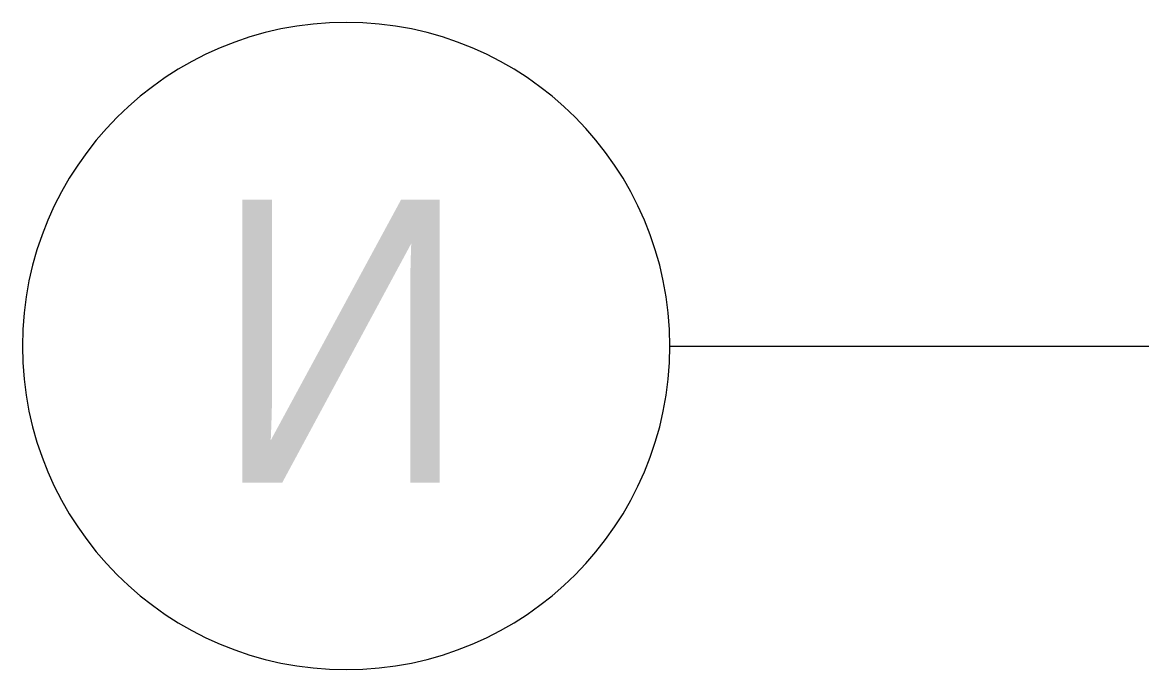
# Model space of a CAD drawing. Header units: millimetres. Extents: x -4029 to 232974, y -8553 to 104777.
# Drawn here: x 63858 to 70772, y 25000 to 29000 of the extents above; entities that cross this region are included whole.
import ezdxf

# ---------------------------------------------------------------- set-up
doc = ezdxf.new("R2010")
doc.units = ezdxf.units.MM
doc.layers.add('Оси', color=7, linetype='Continuous', lineweight=9)
doc.layers.add('Оси-1', color=7, linetype='Continuous', lineweight=20)
doc.styles.add('Arial_1', font='arial.ttf', dxfattribs={"width": 0.9, "height": 1750})

# ---------------------------------------------------------------- blocks, each defined once
blk = doc.blocks.new('Ось сетки - D8-29747960-1_2_1_птичка')
at = {"layer": 'Оси-1'}
for start, end in [(360, 180), (180, 360)]:
    blk.add_arc((0, 0), 4, start, end, dxfattribs=at)

msp = doc.modelspace()

# ---------------------------------------------------------------- linework, layer by layer
at = {"layer": 'Оси'}
msp.add_line((67857.6569, 26999.9998), (80357.6569, 26999.9998), dxfattribs=at)

# ---------------------------------------------------------------- block references
at = {"layer": 'Оси-1', "xscale": 499.9999999999995, "yscale": 499.9999999999995, "zscale": 499.9999999999995, "rotation": 269.9999999999994}
msp.add_blockref('Ось сетки - D8-29747960-1_2_1_птичка', (65857.6569, 26999.9998), dxfattribs=at)

# ---------------------------------------------------------------- texts
at = {"layer": 'Оси', "insert": (65035.2754, 27905.1944), "char_height": 1750, "width": 1948.100625, "attachment_point": 1, "style": 'Arial_1'}
msp.add_mtext('\\fArial|b0|i0|c204|p34|;\\W.9;И', dxfattribs=at)

doc.saveas('drawing.dxf')
